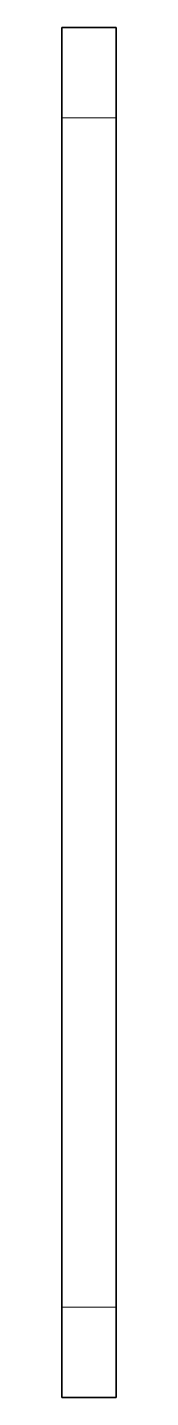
# Model space of a CAD drawing. Extents: x 145 to 857, y 42 to 790.
# Drawn here: x 236.1 to 239.1, y 289.1 to 364.8 of the extents above; entities that cross this region are included whole.
import ezdxf

# ---------------------------------------------------------------- set-up
doc = ezdxf.new("R2010")
doc.units = 0

msp = doc.modelspace()

# ---------------------------------------------------------------- linework, layer by layer
at = {"color": 7, "lineweight": 35, "ltscale": 0.125}
for p, q in [((236.079, 364.839), (236.079, 359.839)), ((236.079, 364.839), (236.079, 359.839)), ((239.079, 364.839), (239.079, 359.839)), ((236.079, 294.079), (236.079, 289.079)), ((236.079, 294.079), (236.079, 289.079)), ((239.079, 294.079), (239.079, 289.079))]:
    msp.add_line(p, q, dxfattribs=at)
at = {"color": 7, "lineweight": 35, "ltscale": 0.075}
for p, q in [((239.079, 364.839), (236.079, 364.839)), ((239.079, 289.079), (236.079, 289.079))]:
    msp.add_line(p, q, dxfattribs=at)
at = {"color": 7, "lineweight": 35, "ltscale": 0.08}
for p, q in [((236.079, 361.439), (236.079, 358.239)), ((236.079, 361.439), (236.079, 358.239)), ((236.079, 361.439), (236.079, 358.239)), ((236.079, 361.439), (236.079, 358.239)), ((236.079, 295.679), (236.079, 292.479)), ((236.079, 295.679), (236.079, 292.479)), ((236.079, 295.679), (236.079, 292.479)), ((236.079, 295.679), (236.079, 292.479))]:
    msp.add_line(p, q, dxfattribs=at)
at = {"color": 7, "lineweight": 13, "ltscale": 0.075}
for p, q in [((239.079, 359.839), (236.079, 359.839)), ((239.079, 294.079), (236.079, 294.079))]:
    msp.add_line(p, q, dxfattribs=at)
at = {"color": 7, "lineweight": 35}
for p, q in [((236.079, 294.079), (236.079, 359.839)), ((236.079, 359.839), (236.079, 294.079)), ((239.079, 294.079), (239.079, 359.839))]:
    msp.add_line(p, q, dxfattribs=at)

doc.saveas('drawing.dxf')
